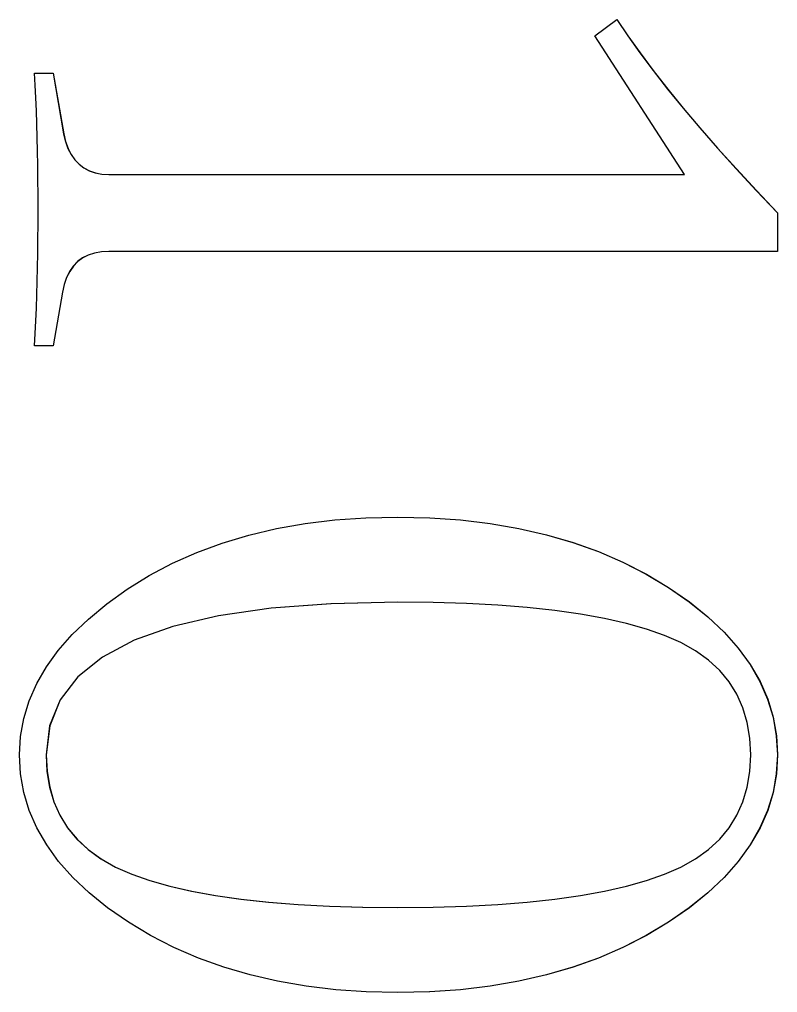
# Model space of a CAD drawing. Header units: millimetres. Extents: x -210 to 210, y -148 to 148.
# Drawn here: x -42.213 to -39.598, y 84.79 to 88.149 of the extents above; entities that cross this region are included whole.
import ezdxf

# ---------------------------------------------------------------- set-up
doc = ezdxf.new("R2010")
doc.units = ezdxf.units.MM
doc.layers.get('0').update_dxf_attribs({"lineweight": 18})

msp = doc.modelspace()

# ---------------------------------------------------------------- linework, layer by layer
at = {"color": 7, "lineweight": 30, "ltscale": 0.002371}
msp.add_line((-40.2283, 88.0926), (-40.152, 88.1489), dxfattribs=at)
at = {"color": 7, "lineweight": 30, "ltscale": 0.001706}
for p, q in [((-40.1525, 88.1489), (-40.1145, 88.0922)), ((-40.152, 88.1489), (-40.1139, 88.0922))]:
    msp.add_line(p, q, dxfattribs=at)
at = {"color": 7, "lineweight": 30, "ltscale": 0.014248}
msp.add_line((-39.919, 87.6139), (-40.2283, 88.0926), dxfattribs=at)
at = {"color": 7, "lineweight": 30, "ltscale": 0.001807}
for p, q in [((-40.1145, 88.0922), (-40.0725, 88.0333)), ((-40.1139, 88.0922), (-40.072, 88.0333))]:
    msp.add_line(p, q, dxfattribs=at)
at = {"color": 7, "lineweight": 30, "ltscale": 0.00191}
for p, q in [((-40.0725, 88.0333), (-40.0267, 87.9722)), ((-40.072, 88.0333), (-40.0262, 87.9722))]:
    msp.add_line(p, q, dxfattribs=at)
at = {"color": 7, "lineweight": 30, "ltscale": 0.002013}
for p, q in [((-40.0267, 87.9722), (-39.9771, 87.9088)), ((-40.0262, 87.9722), (-39.9765, 87.9088))]:
    msp.add_line(p, q, dxfattribs=at)
at = {"color": 7, "lineweight": 30, "ltscale": 0.001607}
for p, q in [((-42.1606, 87.9638), (-42.0963, 87.9638)), ((-42.0963, 87.0225), (-42.1606, 87.0225))]:
    msp.add_line(p, q, dxfattribs=at)
at = {"color": 7, "lineweight": 30, "ltscale": 0.00106}
msp.add_line((-42.1583, 87.9215), (-42.1606, 87.9638), dxfattribs=at)
at = {"color": 7, "lineweight": 30, "ltscale": 0.005307}
for p, q in [((-42.0968, 87.9638), (-42.0607, 87.7546)), ((-42.0963, 87.9638), (-42.0601, 87.7546))]:
    msp.add_line(p, q, dxfattribs=at)
at = {"color": 7, "lineweight": 30, "ltscale": 0.001086}
for p, q in [((-42.1562, 87.8781), (-42.1583, 87.9215)), ((-42.1583, 87.0649), (-42.1562, 87.1083))]:
    msp.add_line(p, q, dxfattribs=at)
at = {"color": 7, "lineweight": 30, "ltscale": 0.002117}
for p, q in [((-39.9771, 87.9088), (-39.9236, 87.8432)), ((-39.9765, 87.9088), (-39.923, 87.8432))]:
    msp.add_line(p, q, dxfattribs=at)
at = {"color": 7, "lineweight": 30, "ltscale": 0.001112}
for p, q in [((-42.1544, 87.8336), (-42.1562, 87.8781)), ((-42.1562, 87.1083), (-42.1544, 87.1527))]:
    msp.add_line(p, q, dxfattribs=at)
at = {"color": 7, "lineweight": 30, "ltscale": 0.002222}
for p, q in [((-39.9236, 87.8432), (-39.8662, 87.7753)), ((-39.923, 87.8432), (-39.8657, 87.7753))]:
    msp.add_line(p, q, dxfattribs=at)
at = {"color": 7, "lineweight": 30, "ltscale": 0.001138}
for p, q in [((-42.1529, 87.7881), (-42.1544, 87.8336)), ((-42.1544, 87.1527), (-42.1529, 87.1982))]:
    msp.add_line(p, q, dxfattribs=at)
at = {"color": 7, "lineweight": 30, "ltscale": 0.001164}
for p, q in [((-42.1515, 87.7416), (-42.1529, 87.7881)), ((-42.1529, 87.1982), (-42.1515, 87.2448))]:
    msp.add_line(p, q, dxfattribs=at)
at = {"color": 7, "lineweight": 30, "ltscale": 0.002328}
for p, q in [((-39.8662, 87.7753), (-39.805, 87.7051)), ((-39.8657, 87.7753), (-39.8045, 87.7051))]:
    msp.add_line(p, q, dxfattribs=at)
at = {"color": 7, "lineweight": 30, "ltscale": 0.00119}
for p, q in [((-42.1504, 87.694), (-42.1515, 87.7416)), ((-42.1515, 87.2448), (-42.1504, 87.2924))]:
    msp.add_line(p, q, dxfattribs=at)
at = {"color": 7, "lineweight": 30, "ltscale": 0.000688535}
for p, q in [((-42.0607, 87.7546), (-42.054, 87.7279)), ((-42.0601, 87.7546), (-42.0535, 87.7279))]:
    msp.add_line(p, q, dxfattribs=at)
at = {"color": 7, "lineweight": 30, "ltscale": 0.000636312}
for p, q in [((-42.054, 87.7279), (-42.0454, 87.704)), ((-42.0535, 87.7279), (-42.0449, 87.704))]:
    msp.add_line(p, q, dxfattribs=at)
at = {"color": 7, "lineweight": 30, "ltscale": 0.000591255}
for p, q in [((-42.0454, 87.704), (-42.0348, 87.6829)), ((-42.0449, 87.704), (-42.0342, 87.6829))]:
    msp.add_line(p, q, dxfattribs=at)
at = {"color": 7, "lineweight": 30, "ltscale": 0.002434}
for p, q in [((-39.805, 87.7051), (-39.7399, 87.6327)), ((-39.8045, 87.7051), (-39.7394, 87.6327))]:
    msp.add_line(p, q, dxfattribs=at)
at = {"color": 7, "lineweight": 30, "ltscale": 0.001216}
for p, q in [((-42.1496, 87.6454), (-42.1504, 87.694)), ((-42.1504, 87.2924), (-42.1496, 87.341))]:
    msp.add_line(p, q, dxfattribs=at)
at = {"color": 7, "lineweight": 30, "ltscale": 0.000556219}
for p, q in [((-42.0348, 87.6829), (-42.0221, 87.6645)), ((-42.0342, 87.6829), (-42.0216, 87.6645))]:
    msp.add_line(p, q, dxfattribs=at)
at = {"color": 7, "lineweight": 30, "ltscale": 0.001242}
for p, q in [((-42.149, 87.5957), (-42.1496, 87.6454)), ((-42.1496, 87.341), (-42.149, 87.3907))]:
    msp.add_line(p, q, dxfattribs=at)
at = {"color": 7, "lineweight": 30, "ltscale": 0.00053327}
for p, q in [((-42.0221, 87.6645), (-42.0074, 87.6491)), ((-42.0216, 87.6645), (-42.0069, 87.6491))]:
    msp.add_line(p, q, dxfattribs=at)
at = {"color": 7, "lineweight": 30, "ltscale": 0.000523426}
for p, q in [((-42.0074, 87.6491), (-41.9908, 87.6364)), ((-42.0069, 87.6491), (-41.9903, 87.6364))]:
    msp.add_line(p, q, dxfattribs=at)
at = {"color": 7, "lineweight": 30, "ltscale": 0.000528128}
for p, q in [((-41.9908, 87.6364), (-41.9721, 87.6265)), ((-41.9903, 87.6364), (-41.9716, 87.6265))]:
    msp.add_line(p, q, dxfattribs=at)
at = {"color": 7, "lineweight": 30, "ltscale": 0.000546168}
for p, q in [((-41.9721, 87.6265), (-41.9514, 87.6195)), ((-41.9716, 87.6265), (-41.9509, 87.6195))]:
    msp.add_line(p, q, dxfattribs=at)
at = {"color": 7, "lineweight": 30, "ltscale": 0.000577285}
for p, q in [((-41.9514, 87.6195), (-41.9287, 87.6153)), ((-41.9509, 87.6195), (-41.9282, 87.6153))]:
    msp.add_line(p, q, dxfattribs=at)
at = {"color": 7, "lineweight": 30, "ltscale": 0.000618596}
for p, q in [((-41.9287, 87.6153), (-41.904, 87.6139)), ((-41.9282, 87.6153), (-41.9035, 87.6139))]:
    msp.add_line(p, q, dxfattribs=at)
at = {"color": 7, "lineweight": 30, "ltscale": 0.049611}
msp.add_line((-41.9035, 87.6139), (-39.919, 87.6139), dxfattribs=at)
at = {"color": 7, "lineweight": 30, "ltscale": 0.002541}
for p, q in [((-39.7399, 87.6327), (-39.671, 87.558)), ((-39.7394, 87.6327), (-39.6704, 87.558))]:
    msp.add_line(p, q, dxfattribs=at)
at = {"color": 7, "lineweight": 30, "ltscale": 0.001268}
for p, q in [((-42.1486, 87.545), (-42.149, 87.5957)), ((-42.149, 87.3907), (-42.1486, 87.4414))]:
    msp.add_line(p, q, dxfattribs=at)
at = {"color": 7, "lineweight": 30, "ltscale": 0.001294}
for p, q in [((-42.1485, 87.4932), (-42.1486, 87.545)), ((-42.1486, 87.4414), (-42.1485, 87.4932))]:
    msp.add_line(p, q, dxfattribs=at)
at = {"color": 7, "lineweight": 30, "ltscale": 0.002647}
for p, q in [((-39.671, 87.558), (-39.5982, 87.4811)), ((-39.6704, 87.558), (-39.5977, 87.4811))]:
    msp.add_line(p, q, dxfattribs=at)
at = {"color": 7, "lineweight": 30, "ltscale": 0.003319}
for p, q in [((-39.5982, 87.4811), (-39.5982, 87.3484)), ((-39.5977, 87.4811), (-39.5977, 87.3484))]:
    msp.add_line(p, q, dxfattribs=at)
at = {"color": 7, "lineweight": 30, "ltscale": 0.000544985}
for p, q in [((-41.9758, 87.3357), (-41.9953, 87.3258)), ((-41.9753, 87.3357), (-41.9947, 87.3258))]:
    msp.add_line(p, q, dxfattribs=at)
at = {"color": 7, "lineweight": 30, "ltscale": 0.000570244}
msp.add_line((-41.9541, 87.3427), (-41.9758, 87.3357), dxfattribs=at)
at = {"color": 7, "lineweight": 30, "ltscale": 0.000570153}
msp.add_line((-41.9536, 87.3427), (-41.9753, 87.3357), dxfattribs=at)
at = {"color": 7, "lineweight": 30, "ltscale": 0.000607782}
for p, q in [((-41.9302, 87.347), (-41.9541, 87.3427)), ((-41.9297, 87.347), (-41.9536, 87.3427))]:
    msp.add_line(p, q, dxfattribs=at)
at = {"color": 7, "lineweight": 30, "ltscale": 0.000655743}
for p, q in [((-41.904, 87.3484), (-41.9302, 87.347)), ((-41.9035, 87.3484), (-41.9297, 87.347))]:
    msp.add_line(p, q, dxfattribs=at)
at = {"color": 7, "lineweight": 30, "ltscale": 0.057646}
msp.add_line((-39.5977, 87.3484), (-41.9035, 87.3484), dxfattribs=at)
at = {"color": 7, "lineweight": 30, "ltscale": 0.000557082}
msp.add_line((-42.0274, 87.2977), (-42.0401, 87.2794), dxfattribs=at)
at = {"color": 7, "lineweight": 30, "ltscale": 0.000557027}
msp.add_line((-42.0269, 87.2977), (-42.0396, 87.2794), dxfattribs=at)
at = {"color": 7, "lineweight": 30, "ltscale": 0.000538015}
for p, q in [((-42.0125, 87.3132), (-42.0274, 87.2977)), ((-42.0119, 87.3132), (-42.0269, 87.2977))]:
    msp.add_line(p, q, dxfattribs=at)
at = {"color": 7, "lineweight": 30, "ltscale": 0.000533772}
msp.add_line((-41.9953, 87.3258), (-42.0125, 87.3132), dxfattribs=at)
at = {"color": 7, "lineweight": 30, "ltscale": 0.000533849}
msp.add_line((-41.9947, 87.3258), (-42.0119, 87.3132), dxfattribs=at)
at = {"color": 7, "lineweight": 30, "ltscale": 0.000588997}
for p, q in [((-42.0401, 87.2794), (-42.0506, 87.2583)), ((-42.0396, 87.2794), (-42.05, 87.2583))]:
    msp.add_line(p, q, dxfattribs=at)
at = {"color": 7, "lineweight": 30, "ltscale": 0.000685397}
for p, q in [((-42.0587, 87.2343), (-42.0647, 87.2076)), ((-42.0582, 87.2343), (-42.0642, 87.2076))]:
    msp.add_line(p, q, dxfattribs=at)
at = {"color": 7, "lineweight": 30, "ltscale": 0.000632219}
msp.add_line((-42.0506, 87.2583), (-42.0587, 87.2343), dxfattribs=at)
at = {"color": 7, "lineweight": 30, "ltscale": 0.00063225}
msp.add_line((-42.05, 87.2583), (-42.0582, 87.2343), dxfattribs=at)
at = {"color": 7, "lineweight": 30, "ltscale": 0.004695}
for p, q in [((-42.0647, 87.2076), (-42.0968, 87.0225)), ((-42.0642, 87.2076), (-42.0963, 87.0225))]:
    msp.add_line(p, q, dxfattribs=at)
at = {"color": 7, "lineweight": 30, "ltscale": 0.001061}
msp.add_line((-42.1606, 87.0225), (-42.1583, 87.0649), dxfattribs=at)
at = {"color": 7, "lineweight": 30, "ltscale": 0.002675}
msp.add_line((-41.1246, 86.4212), (-41.0178, 86.4287), dxfattribs=at)
at = {"color": 7, "lineweight": 30, "ltscale": 0.002765}
msp.add_line((-41.0178, 86.4287), (-40.9072, 86.4312), dxfattribs=at)
at = {"color": 7, "lineweight": 30, "ltscale": 0.002747}
for p, q in [((-40.9072, 86.4312), (-40.7974, 86.4288)), ((-40.7979, 84.7924), (-40.9078, 84.79)), ((-40.7974, 84.7924), (-40.9072, 84.79))]:
    msp.add_line(p, q, dxfattribs=at)
at = {"color": 7, "lineweight": 30, "ltscale": 0.002661}
for p, q in [((-40.7974, 86.4288), (-40.6912, 86.4215)), ((-40.6917, 84.7997), (-40.7979, 84.7924)), ((-40.6912, 84.7997), (-40.7974, 84.7924))]:
    msp.add_line(p, q, dxfattribs=at)
at = {"color": 7, "lineweight": 30, "ltscale": 0.002448}
msp.add_line((-41.4219, 86.3689), (-41.3266, 86.3913), dxfattribs=at)
at = {"color": 7, "lineweight": 30, "ltscale": 0.002516}
msp.add_line((-41.3266, 86.3913), (-41.2275, 86.4088), dxfattribs=at)
at = {"color": 7, "lineweight": 30, "ltscale": 0.002592}
msp.add_line((-41.2275, 86.4088), (-41.1246, 86.4212), dxfattribs=at)
at = {"color": 7, "lineweight": 30, "ltscale": 0.002581}
for p, q in [((-40.6912, 86.4215), (-40.5887, 86.4093)), ((-40.5892, 84.8119), (-40.6917, 84.7997)), ((-40.5887, 84.8119), (-40.6912, 84.7997))]:
    msp.add_line(p, q, dxfattribs=at)
at = {"color": 7, "lineweight": 30, "ltscale": 0.002508}
for p, q in [((-40.5887, 86.4093), (-40.4898, 86.3923)), ((-40.4898, 84.8289), (-40.5887, 84.8119))]:
    msp.add_line(p, q, dxfattribs=at)
at = {"color": 7, "lineweight": 30, "ltscale": 0.002443}
for p, q in [((-40.4898, 86.3923), (-40.3945, 86.3704)), ((-40.3951, 84.8508), (-40.4903, 84.8289)), ((-40.3945, 84.8508), (-40.4898, 84.8289))]:
    msp.add_line(p, q, dxfattribs=at)
at = {"color": 7, "lineweight": 30, "ltscale": 0.002388}
msp.add_line((-41.5134, 86.3414), (-41.4219, 86.3689), dxfattribs=at)
at = {"color": 7, "lineweight": 30, "ltscale": 0.002385}
for p, q in [((-40.3951, 86.3704), (-40.3035, 86.3436)), ((-40.3945, 86.3704), (-40.303, 86.3436)), ((-40.3035, 84.8776), (-40.3951, 84.8508)), ((-40.303, 84.8776), (-40.3945, 84.8508))]:
    msp.add_line(p, q, dxfattribs=at)
at = {"color": 7, "lineweight": 30, "ltscale": 0.002337}
msp.add_line((-41.6011, 86.309), (-41.5134, 86.3414), dxfattribs=at)
at = {"color": 7, "lineweight": 30, "ltscale": 0.002336}
for p, q in [((-40.3035, 86.3436), (-40.2156, 86.312)), ((-40.303, 86.3436), (-40.2151, 86.312)), ((-40.2156, 84.9092), (-40.3035, 84.8776)), ((-40.2151, 84.9092), (-40.303, 84.8776))]:
    msp.add_line(p, q, dxfattribs=at)
at = {"color": 7, "lineweight": 30, "ltscale": 0.002296}
for p, q in [((-41.6849, 86.2716), (-41.6011, 86.309)), ((-40.2156, 86.312), (-40.1313, 86.2754)), ((-40.2151, 86.312), (-40.1308, 86.2754)), ((-40.1313, 84.9457), (-40.2156, 84.9092)), ((-40.1308, 84.9457), (-40.2151, 84.9092))]:
    msp.add_line(p, q, dxfattribs=at)
at = {"color": 7, "lineweight": 30, "ltscale": 0.002264}
msp.add_line((-41.765, 86.2292), (-41.6849, 86.2716), dxfattribs=at)
at = {"color": 7, "lineweight": 30, "ltscale": 0.002265}
for p, q in [((-40.1313, 86.2754), (-40.0507, 86.2341)), ((-40.1308, 86.2754), (-40.0502, 86.2341)), ((-40.0507, 84.9871), (-40.1313, 84.9457)), ((-40.0502, 84.9871), (-40.1308, 84.9457))]:
    msp.add_line(p, q, dxfattribs=at)
at = {"color": 7, "lineweight": 30, "ltscale": 0.002244}
for p, q in [((-41.8412, 86.1818), (-41.765, 86.2292)), ((-40.0507, 86.2341), (-39.9738, 86.1878)), ((-40.0502, 86.2341), (-39.9733, 86.1878)), ((-39.9738, 85.0333), (-40.0507, 84.9871)), ((-39.9733, 85.0333), (-40.0502, 84.9871))]:
    msp.add_line(p, q, dxfattribs=at)
at = {"color": 7, "lineweight": 30, "ltscale": 0.002172}
for p, q in [((-41.9118, 86.1312), (-41.8412, 86.1818)), ((-39.9738, 86.1878), (-39.9024, 86.1383)), ((-39.9733, 86.1878), (-39.9019, 86.1383)), ((-41.8372, 85.0333), (-41.9086, 85.0829)), ((-39.9024, 85.0829), (-39.9738, 85.0333)), ((-39.9019, 85.0829), (-39.9733, 85.0333))]:
    msp.add_line(p, q, dxfattribs=at)
at = {"color": 7, "lineweight": 30, "ltscale": 0.002046}
msp.add_line((-41.975, 86.0791), (-41.9118, 86.1312), dxfattribs=at)
at = {"color": 7, "lineweight": 30, "ltscale": 0.005171}
for p, q in [((-41.1383, 86.1323), (-41.3445, 86.1165)), ((-41.1377, 86.1323), (-41.344, 86.1165))]:
    msp.add_line(p, q, dxfattribs=at)
at = {"color": 7, "lineweight": 30, "ltscale": 0.005764}
for p, q in [((-40.9078, 86.1376), (-41.1383, 86.1323)), ((-40.9072, 86.1376), (-41.1377, 86.1323))]:
    msp.add_line(p, q, dxfattribs=at)
at = {"color": 7, "lineweight": 30, "ltscale": 0.003032}
for p, q in [((-40.786, 86.1364), (-40.9072, 86.1376)), ((-41.029, 85.0848), (-40.9078, 85.0836)), ((-40.9072, 85.0836), (-40.786, 85.0848))]:
    msp.add_line(p, q, dxfattribs=at)
at = {"color": 7, "lineweight": 30, "ltscale": 0.002871}
for p, q in [((-40.6712, 86.133), (-40.786, 86.1364)), ((-40.786, 85.0848), (-40.6712, 85.0882))]:
    msp.add_line(p, q, dxfattribs=at)
at = {"color": 7, "lineweight": 30, "ltscale": 0.00271}
for p, q in [((-40.5629, 86.1272), (-40.6712, 86.133)), ((-40.6712, 85.0882), (-40.5629, 85.094))]:
    msp.add_line(p, q, dxfattribs=at)
at = {"color": 7, "lineweight": 30, "ltscale": 0.002552}
for p, q in [((-40.4612, 86.1192), (-40.5629, 86.1272)), ((-40.5629, 85.094), (-40.4612, 85.102))]:
    msp.add_line(p, q, dxfattribs=at)
at = {"color": 7, "lineweight": 30, "ltscale": 0.002049}
for p, q in [((-39.9024, 86.1383), (-39.8386, 86.0869)), ((-39.9019, 86.1383), (-39.838, 86.0869)), ((-41.9086, 85.0829), (-41.9724, 85.1343)), ((-39.8386, 85.1343), (-39.9024, 85.0829)), ((-39.838, 85.1343), (-39.9019, 85.0829))]:
    msp.add_line(p, q, dxfattribs=at)
at = {"color": 7, "lineweight": 30, "ltscale": 0.004049}
for p, q in [((-41.5265, 86.0901), (-41.6842, 86.0532)), ((-41.5259, 86.0901), (-41.6837, 86.0532))]:
    msp.add_line(p, q, dxfattribs=at)
at = {"color": 7, "lineweight": 30, "ltscale": 0.004597}
for p, q in [((-41.3445, 86.1165), (-41.5265, 86.0901)), ((-41.344, 86.1165), (-41.5259, 86.0901))]:
    msp.add_line(p, q, dxfattribs=at)
at = {"color": 7, "lineweight": 30, "ltscale": 0.002395}
for p, q in [((-40.3659, 86.1089), (-40.4612, 86.1192)), ((-40.4612, 85.102), (-40.3659, 85.1123))]:
    msp.add_line(p, q, dxfattribs=at)
at = {"color": 7, "lineweight": 30, "ltscale": 0.002241}
for p, q in [((-40.2772, 86.0963), (-40.3659, 86.1089)), ((-40.3659, 85.1123), (-40.2772, 85.1249))]:
    msp.add_line(p, q, dxfattribs=at)
at = {"color": 7, "lineweight": 30, "ltscale": 0.002089}
for p, q in [((-40.195, 86.0814), (-40.2772, 86.0963)), ((-40.2772, 85.1249), (-40.195, 85.1398))]:
    msp.add_line(p, q, dxfattribs=at)
at = {"color": 7, "lineweight": 30, "ltscale": 0.001931}
msp.add_line((-42.0307, 86.0256), (-41.975, 86.0791), dxfattribs=at)
at = {"color": 7, "lineweight": 30, "ltscale": 0.001941}
for p, q in [((-40.1192, 86.0642), (-40.195, 86.0814)), ((-40.195, 85.1398), (-40.1192, 85.157))]:
    msp.add_line(p, q, dxfattribs=at)
at = {"color": 7, "lineweight": 30, "ltscale": 0.001798}
for p, q in [((-40.05, 86.0447), (-40.1192, 86.0642)), ((-40.1192, 85.157), (-40.05, 85.1765))]:
    msp.add_line(p, q, dxfattribs=at)
at = {"color": 7, "lineweight": 30, "ltscale": 0.001937}
for p, q in [((-39.8386, 86.0869), (-39.7822, 86.0337)), ((-39.838, 86.0869), (-39.7817, 86.0337)), ((-41.9724, 85.1343), (-42.0288, 85.1875)), ((-39.7822, 85.1875), (-39.8386, 85.1343)), ((-39.7817, 85.1875), (-39.838, 85.1343))]:
    msp.add_line(p, q, dxfattribs=at)
at = {"color": 7, "lineweight": 30, "ltscale": 0.001829}
msp.add_line((-42.079, 85.9707), (-42.0307, 86.0256), dxfattribs=at)
at = {"color": 7, "lineweight": 30, "ltscale": 0.003541}
for p, q in [((-41.6842, 86.0532), (-41.8176, 86.0058)), ((-41.6837, 86.0532), (-41.8171, 86.0058))]:
    msp.add_line(p, q, dxfattribs=at)
at = {"color": 7, "lineweight": 30, "ltscale": 0.00166}
for p, q in [((-39.9873, 86.0229), (-40.05, 86.0447)), ((-40.05, 85.1765), (-39.9873, 85.1983))]:
    msp.add_line(p, q, dxfattribs=at)
at = {"color": 7, "lineweight": 30, "ltscale": 0.001542}
for p, q in [((-39.9308, 85.9982), (-39.9873, 86.0229)), ((-39.9873, 85.1983), (-39.9308, 85.223))]:
    msp.add_line(p, q, dxfattribs=at)
at = {"color": 7, "lineweight": 30, "ltscale": 0.001839}
for p, q in [((-39.7822, 86.0337), (-39.7334, 85.9787)), ((-39.7817, 86.0337), (-39.7329, 85.9787)), ((-42.0288, 85.1875), (-42.0776, 85.2425)), ((-39.7334, 85.2425), (-39.7822, 85.1875)), ((-39.7329, 85.2425), (-39.7817, 85.1875))]:
    msp.add_line(p, q, dxfattribs=at)
at = {"color": 7, "lineweight": 30, "ltscale": 0.00309}
for p, q in [((-41.8176, 86.0058), (-41.9268, 85.9479)), ((-41.8171, 86.0058), (-41.9263, 85.9479))]:
    msp.add_line(p, q, dxfattribs=at)
at = {"color": 7, "lineweight": 30, "ltscale": 0.001449}
for p, q in [((-39.8803, 85.9697), (-39.9308, 85.9982)), ((-39.9308, 85.223), (-39.8803, 85.2515))]:
    msp.add_line(p, q, dxfattribs=at)
at = {"color": 7, "lineweight": 30, "ltscale": 0.001741}
msp.add_line((-42.1199, 85.9143), (-42.079, 85.9707), dxfattribs=at)
at = {"color": 7, "lineweight": 30, "ltscale": 0.001373}
for p, q in [((-39.8357, 85.9377), (-39.8803, 85.9697)), ((-39.8803, 85.2515), (-39.8357, 85.2835))]:
    msp.add_line(p, q, dxfattribs=at)
at = {"color": 7, "lineweight": 30, "ltscale": 0.001756}
for p, q in [((-39.7334, 85.9787), (-39.6921, 85.9218)), ((-39.7329, 85.9787), (-39.6916, 85.9218)), ((-42.0776, 85.2425), (-42.1189, 85.2993)), ((-39.6921, 85.2993), (-39.7334, 85.2425)), ((-39.6916, 85.2993), (-39.7329, 85.2425))]:
    msp.add_line(p, q, dxfattribs=at)
at = {"color": 7, "lineweight": 30, "ltscale": 0.002728}
for p, q in [((-41.9268, 85.9479), (-42.0117, 85.8793)), ((-41.9263, 85.9479), (-42.0112, 85.8793)), ((-40.9072, 84.79), (-41.0163, 84.7924))]:
    msp.add_line(p, q, dxfattribs=at)
at = {"color": 7, "lineweight": 30, "ltscale": 0.001316}
for p, q in [((-39.7971, 85.9019), (-39.8357, 85.9377)), ((-39.8357, 85.2835), (-39.7971, 85.3193))]:
    msp.add_line(p, q, dxfattribs=at)
at = {"color": 7, "lineweight": 30, "ltscale": 0.001692}
for p, q in [((-39.6921, 85.9218), (-39.6583, 85.8632)), ((-39.6916, 85.9218), (-39.6578, 85.8632)), ((-42.1189, 85.2993), (-42.1527, 85.358)), ((-39.6583, 85.358), (-39.6921, 85.2993)), ((-39.6578, 85.358), (-39.6916, 85.2993))]:
    msp.add_line(p, q, dxfattribs=at)
at = {"color": 7, "lineweight": 30, "ltscale": 0.00167}
msp.add_line((-42.1533, 85.8565), (-42.1199, 85.9143), dxfattribs=at)
at = {"color": 7, "lineweight": 30, "ltscale": 0.00128}
for p, q in [((-39.7644, 85.8625), (-39.7971, 85.9019)), ((-39.7971, 85.3193), (-39.7644, 85.3587))]:
    msp.add_line(p, q, dxfattribs=at)
at = {"color": 7, "lineweight": 30, "ltscale": 0.001619}
msp.add_line((-42.1794, 85.7972), (-42.1533, 85.8565), dxfattribs=at)
at = {"color": 7, "lineweight": 30, "ltscale": 0.002491}
msp.add_line((-42.0112, 85.8793), (-42.0719, 85.8003), dxfattribs=at)
at = {"color": 7, "lineweight": 30, "ltscale": 0.001267}
for p, q in [((-39.7376, 85.8194), (-39.7644, 85.8625)), ((-39.7644, 85.3587), (-39.7376, 85.4017))]:
    msp.add_line(p, q, dxfattribs=at)
at = {"color": 7, "lineweight": 30, "ltscale": 0.001648}
for p, q in [((-39.6583, 85.8632), (-39.632, 85.8028)), ((-39.6578, 85.8632), (-39.6315, 85.8028)), ((-42.1527, 85.358), (-42.179, 85.4184)), ((-39.632, 85.4184), (-39.6583, 85.358)), ((-39.6315, 85.4184), (-39.6578, 85.358))]:
    msp.add_line(p, q, dxfattribs=at)
at = {"color": 7, "lineweight": 30, "ltscale": 0.001588}
msp.add_line((-42.1979, 85.7364), (-42.1794, 85.7972), dxfattribs=at)
at = {"color": 7, "lineweight": 30, "ltscale": 0.002417}
for p, q in [((-42.0724, 85.8003), (-42.1088, 85.7107)), ((-42.0719, 85.8003), (-42.1083, 85.7107))]:
    msp.add_line(p, q, dxfattribs=at)
at = {"color": 7, "lineweight": 30, "ltscale": 0.001279}
for p, q in [((-39.7168, 85.7727), (-39.7376, 85.8194)), ((-39.7376, 85.4017), (-39.7168, 85.4485))]:
    msp.add_line(p, q, dxfattribs=at)
at = {"color": 7, "lineweight": 30, "ltscale": 0.001625}
msp.add_line((-39.632, 85.8028), (-39.6132, 85.7405), dxfattribs=at)
at = {"color": 7, "lineweight": 30, "ltscale": 0.001626}
for p, q in [((-39.6315, 85.8028), (-39.6127, 85.7405)), ((-39.6132, 85.7405), (-39.6019, 85.6765)), ((-39.6127, 85.7405), (-39.6014, 85.6765)), ((-42.1978, 85.4807), (-42.209, 85.5447)), ((-39.6019, 85.5447), (-39.6132, 85.4807)), ((-39.6014, 85.5447), (-39.6127, 85.4807)), ((-42.179, 85.4184), (-42.1978, 85.4807)), ((-39.6132, 85.4807), (-39.632, 85.4184)), ((-39.6127, 85.4807), (-39.6315, 85.4184))]:
    msp.add_line(p, q, dxfattribs=at)
at = {"color": 7, "lineweight": 30, "ltscale": 0.001313}
for p, q in [((-39.7019, 85.7223), (-39.7168, 85.7727)), ((-42.1091, 85.4988), (-42.0944, 85.4485)), ((-42.1086, 85.4988), (-42.0938, 85.4485)), ((-39.7168, 85.4485), (-39.7019, 85.4988))]:
    msp.add_line(p, q, dxfattribs=at)
at = {"color": 7, "lineweight": 30, "ltscale": 0.00158}
msp.add_line((-42.2091, 85.6742), (-42.1979, 85.7364), dxfattribs=at)
at = {"color": 7, "lineweight": 30, "ltscale": 0.001369}
for p, q in [((-39.693, 85.6683), (-39.7019, 85.7223)), ((-42.118, 85.5529), (-42.1091, 85.4988)), ((-42.1175, 85.5529), (-42.1086, 85.4988)), ((-39.7019, 85.4988), (-39.693, 85.5529))]:
    msp.add_line(p, q, dxfattribs=at)
at = {"color": 7, "lineweight": 30, "ltscale": 0.002521}
for p, q in [((-42.1088, 85.7107), (-42.1209, 85.6106)), ((-42.1083, 85.7107), (-42.1204, 85.6106))]:
    msp.add_line(p, q, dxfattribs=at)
at = {"color": 7, "lineweight": 30, "ltscale": 0.001594}
msp.add_line((-42.2128, 85.6106), (-42.2091, 85.6742), dxfattribs=at)
at = {"color": 7, "lineweight": 30, "ltscale": 0.001444}
msp.add_line((-39.6901, 85.6106), (-39.693, 85.6683), dxfattribs=at)
at = {"color": 7, "lineweight": 30, "ltscale": 0.001649}
for p, q in [((-39.6019, 85.6765), (-39.5982, 85.6106)), ((-39.6014, 85.6765), (-39.5977, 85.6106)), ((-42.209, 85.5447), (-42.2128, 85.6106)), ((-39.5982, 85.6106), (-39.6019, 85.5447)), ((-39.5977, 85.6106), (-39.6014, 85.5447))]:
    msp.add_line(p, q, dxfattribs=at)
at = {"color": 7, "lineweight": 30, "ltscale": 0.001445}
for p, q in [((-42.1209, 85.6106), (-42.118, 85.5529)), ((-42.1204, 85.6106), (-42.1175, 85.5529)), ((-39.693, 85.5529), (-39.6901, 85.6106))]:
    msp.add_line(p, q, dxfattribs=at)
at = {"color": 7, "lineweight": 30, "ltscale": 0.001277}
for p, q in [((-42.0944, 85.4485), (-42.0737, 85.4017)), ((-42.0938, 85.4485), (-42.0732, 85.4017)), ((-42.0471, 85.3587), (-42.0146, 85.3193)), ((-42.0466, 85.3587), (-42.0141, 85.3193))]:
    msp.add_line(p, q, dxfattribs=at)
at = {"color": 7, "lineweight": 30, "ltscale": 0.001265}
for p, q in [((-42.0737, 85.4017), (-42.0471, 85.3587)), ((-42.0732, 85.4017), (-42.0466, 85.3587))]:
    msp.add_line(p, q, dxfattribs=at)
at = {"color": 7, "lineweight": 30, "ltscale": 0.001311}
for p, q in [((-42.0146, 85.3193), (-41.9762, 85.2835)), ((-42.0141, 85.3193), (-41.9757, 85.2835))]:
    msp.add_line(p, q, dxfattribs=at)
at = {"color": 7, "lineweight": 30, "ltscale": 0.001367}
for p, q in [((-41.9762, 85.2835), (-41.932, 85.2515)), ((-41.9757, 85.2835), (-41.9314, 85.2515))]:
    msp.add_line(p, q, dxfattribs=at)
at = {"color": 7, "lineweight": 30, "ltscale": 0.001442}
for p, q in [((-41.932, 85.2515), (-41.8818, 85.223)), ((-41.9314, 85.2515), (-41.8812, 85.223))]:
    msp.add_line(p, q, dxfattribs=at)
at = {"color": 7, "lineweight": 30, "ltscale": 0.001533}
for p, q in [((-41.8818, 85.223), (-41.8257, 85.1983)), ((-41.8812, 85.223), (-41.8251, 85.1983))]:
    msp.add_line(p, q, dxfattribs=at)
at = {"color": 7, "lineweight": 30, "ltscale": 0.00165}
for p, q in [((-41.8257, 85.1983), (-41.7633, 85.1765)), ((-41.8251, 85.1983), (-41.7628, 85.1765))]:
    msp.add_line(p, q, dxfattribs=at)
at = {"color": 7, "lineweight": 30, "ltscale": 0.001789}
for p, q in [((-41.7633, 85.1765), (-41.6945, 85.157)), ((-41.7628, 85.1765), (-41.6939, 85.157))]:
    msp.add_line(p, q, dxfattribs=at)
at = {"color": 7, "lineweight": 30, "ltscale": 0.001934}
for p, q in [((-41.6945, 85.157), (-41.6191, 85.1398)), ((-41.6939, 85.157), (-41.6185, 85.1398))]:
    msp.add_line(p, q, dxfattribs=at)
at = {"color": 7, "lineweight": 30, "ltscale": 0.002083}
for p, q in [((-41.6191, 85.1398), (-41.5371, 85.1249)), ((-41.6185, 85.1398), (-41.5366, 85.1249))]:
    msp.add_line(p, q, dxfattribs=at)
at = {"color": 7, "lineweight": 30, "ltscale": 0.002235}
for p, q in [((-41.5371, 85.1249), (-41.4486, 85.1123)), ((-41.5366, 85.1249), (-41.448, 85.1123))]:
    msp.add_line(p, q, dxfattribs=at)
at = {"color": 7, "lineweight": 30, "ltscale": 0.002391}
for p, q in [((-41.4486, 85.1123), (-41.3535, 85.102)), ((-41.448, 85.1123), (-41.353, 85.102))]:
    msp.add_line(p, q, dxfattribs=at)
at = {"color": 7, "lineweight": 30, "ltscale": 0.002548}
for p, q in [((-41.3535, 85.102), (-41.2519, 85.094)), ((-41.353, 85.102), (-41.2514, 85.094))]:
    msp.add_line(p, q, dxfattribs=at)
at = {"color": 7, "lineweight": 30, "ltscale": 0.002708}
for p, q in [((-41.2519, 85.094), (-41.1437, 85.0882)), ((-41.2514, 85.094), (-41.1432, 85.0882))]:
    msp.add_line(p, q, dxfattribs=at)
at = {"color": 7, "lineweight": 30, "ltscale": 0.002869}
for p, q in [((-41.1437, 85.0882), (-41.029, 85.0848)), ((-41.1432, 85.0882), (-41.0285, 85.0848))]:
    msp.add_line(p, q, dxfattribs=at)
at = {"color": 7, "lineweight": 30, "ltscale": 0.003031}
msp.add_line((-41.0285, 85.0848), (-40.9072, 85.0836), dxfattribs=at)
at = {"color": 7, "lineweight": 30, "ltscale": 0.002243}
msp.add_line((-41.7603, 84.9871), (-41.8372, 85.0333), dxfattribs=at)
at = {"color": 7, "lineweight": 30, "ltscale": 0.002262}
msp.add_line((-41.6798, 84.9457), (-41.7603, 84.9871), dxfattribs=at)
at = {"color": 7, "lineweight": 30, "ltscale": 0.002291}
msp.add_line((-41.5957, 84.9092), (-41.6798, 84.9457), dxfattribs=at)
at = {"color": 7, "lineweight": 30, "ltscale": 0.002329}
msp.add_line((-41.5081, 84.8776), (-41.5957, 84.9092), dxfattribs=at)
at = {"color": 7, "lineweight": 30, "ltscale": 0.002376}
msp.add_line((-41.4169, 84.8508), (-41.5081, 84.8776), dxfattribs=at)
at = {"color": 7, "lineweight": 30, "ltscale": 0.002432}
msp.add_line((-41.3221, 84.8289), (-41.4169, 84.8508), dxfattribs=at)
at = {"color": 7, "lineweight": 30, "ltscale": 0.002496}
msp.add_line((-41.2238, 84.8119), (-41.3221, 84.8289), dxfattribs=at)
at = {"color": 7, "lineweight": 30, "ltscale": 0.002509}
msp.add_line((-40.4903, 84.8289), (-40.5892, 84.8119), dxfattribs=at)
at = {"color": 7, "lineweight": 30, "ltscale": 0.002566}
msp.add_line((-41.1218, 84.7997), (-41.2238, 84.8119), dxfattribs=at)
at = {"color": 7, "lineweight": 30, "ltscale": 0.002644}
msp.add_line((-41.0163, 84.7924), (-41.1218, 84.7997), dxfattribs=at)

doc.saveas('drawing.dxf')
